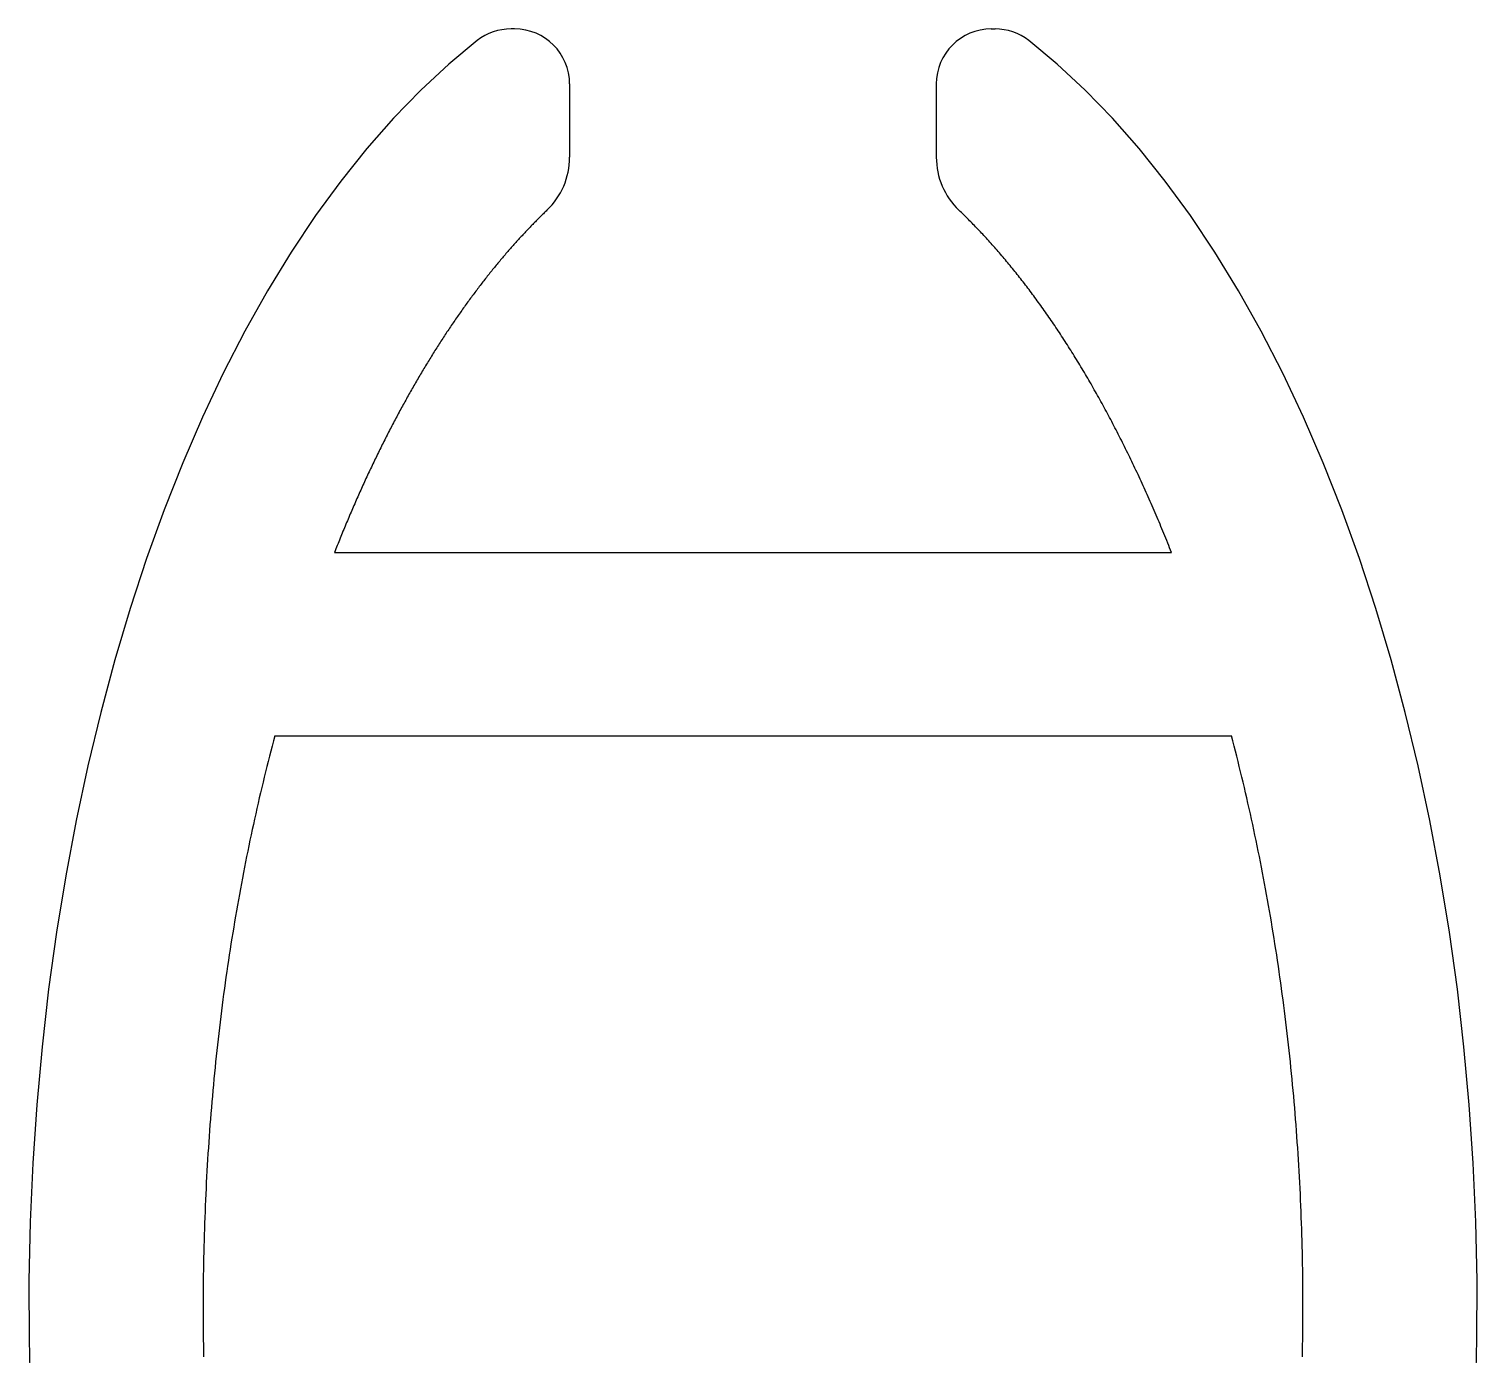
# Model space of a CAD drawing. Extents: x 73.6 to 81.5, y 22.6 to 37.
# Drawn here: x 73.64 to 81.54, y 29.81 to 37.03 of the extents above; entities that cross this region are included whole.
import ezdxf

# ---------------------------------------------------------------- set-up
doc = ezdxf.new("R2010")
doc.units = 0
doc.layers.get('0').update_dxf_attribs({"linetype": 'CONTINUOUS'})

msp = doc.modelspace()

# ---------------------------------------------------------------- linework, layer by layer
at = {"color": 0}
for p, q in [((76.0878, 36.9702), (75.9323, 36.8414)), ((76.292, 37.0335), (76.2723, 37.0335)), ((78.892, 37.0335), (78.9123, 37.0335)), ((79.2522, 36.8414), (79.0967, 36.9702)), ((75.9323, 36.8414), (75.7798, 36.7002)), ((79.4047, 36.7002), (79.2522, 36.8414)), ((76.592, 36.7335), (76.592, 36.3335)), ((78.592, 36.7335), (78.592, 36.334)), ((75.7798, 36.7002), (75.6307, 36.5467)), ((79.5538, 36.5467), (79.4047, 36.7002)), ((75.6307, 36.5467), (75.4852, 36.3812)), ((79.6994, 36.3812), (79.5538, 36.5467)), ((75.4852, 36.3812), (75.3436, 36.204)), ((79.841, 36.204), (79.6994, 36.3812)), ((75.3436, 36.204), (75.2061, 36.0155)), ((79.9784, 36.0155), (79.841, 36.204)), ((76.4442, 36.0209), (76.4393, 36.0162)), ((76.449, 36.0257), (76.4442, 36.0209)), ((76.4539, 36.0304), (76.449, 36.0257)), ((76.4587, 36.0351), (76.4539, 36.0304)), ((76.4636, 36.0397), (76.4587, 36.0351)), ((76.4684, 36.0444), (76.4636, 36.0397)), ((78.7221, 36.0386), (78.7156, 36.0449)), ((78.7286, 36.0324), (78.7221, 36.0386)), ((78.7351, 36.0261), (78.7286, 36.0324)), ((78.7416, 36.0198), (78.7351, 36.0261)), ((78.748, 36.0134), (78.7416, 36.0198)), ((75.2061, 36.0155), (75.073, 35.8159)), ((76.3664, 35.9421), (76.3615, 35.937)), ((76.3712, 35.9472), (76.3664, 35.9421)), ((76.3761, 35.9523), (76.3712, 35.9472)), ((76.381, 35.9573), (76.3761, 35.9523)), ((76.3858, 35.9623), (76.381, 35.9573)), ((76.3907, 35.9674), (76.3858, 35.9623)), ((76.3956, 35.9723), (76.3907, 35.9674)), ((76.4004, 35.9773), (76.3956, 35.9723)), ((76.4053, 35.9822), (76.4004, 35.9773)), ((76.4102, 35.9871), (76.4053, 35.9822)), ((76.415, 35.992), (76.4102, 35.9871)), ((76.4199, 35.9969), (76.415, 35.992)), ((76.4247, 36.0017), (76.4199, 35.9969)), ((76.4296, 36.0066), (76.4247, 36.0017)), ((76.4345, 36.0114), (76.4296, 36.0066)), ((76.4393, 36.0162), (76.4345, 36.0114)), ((78.7545, 36.007), (78.748, 36.0134)), ((78.761, 36.0005), (78.7545, 36.007)), ((78.7675, 35.9941), (78.761, 36.0005)), ((78.774, 35.9875), (78.7675, 35.9941)), ((78.7805, 35.981), (78.774, 35.9875)), ((78.787, 35.9744), (78.7805, 35.981)), ((78.7935, 35.9677), (78.787, 35.9744)), ((78.8, 35.961), (78.7935, 35.9677)), ((78.8065, 35.9543), (78.8, 35.961)), ((78.813, 35.9476), (78.8065, 35.9543)), ((78.8195, 35.9408), (78.813, 35.9476)), ((78.826, 35.9339), (78.8195, 35.9408)), ((80.1115, 35.8159), (79.9784, 36.0155)), ((76.2933, 35.8632), (76.2885, 35.8577)), ((76.2982, 35.8686), (76.2933, 35.8632)), ((76.3031, 35.874), (76.2982, 35.8686)), ((76.3079, 35.8793), (76.3031, 35.874)), ((76.3128, 35.8847), (76.3079, 35.8793)), ((76.3177, 35.89), (76.3128, 35.8847)), ((76.3225, 35.8953), (76.3177, 35.89)), ((76.3274, 35.9006), (76.3225, 35.8953)), ((76.3323, 35.9059), (76.3274, 35.9006)), ((76.3371, 35.9111), (76.3323, 35.9059)), ((76.342, 35.9163), (76.3371, 35.9111)), ((76.3469, 35.9215), (76.342, 35.9163)), ((76.3518, 35.9267), (76.3469, 35.9215)), ((76.3566, 35.9319), (76.3518, 35.9267)), ((76.3615, 35.937), (76.3566, 35.9319)), ((78.8325, 35.9271), (78.826, 35.9339)), ((78.839, 35.9201), (78.8325, 35.9271)), ((78.8455, 35.9132), (78.839, 35.9201)), ((78.852, 35.9062), (78.8455, 35.9132)), ((78.8585, 35.8992), (78.852, 35.9062)), ((78.865, 35.8921), (78.8585, 35.8992)), ((78.8715, 35.885), (78.865, 35.8921)), ((78.878, 35.8778), (78.8715, 35.885)), ((78.8845, 35.8706), (78.878, 35.8778)), ((78.891, 35.8634), (78.8845, 35.8706)), ((78.8975, 35.8561), (78.891, 35.8634)), ((75.073, 35.8159), (74.9446, 35.6058)), ((76.2252, 35.785), (76.2204, 35.7793)), ((76.2301, 35.7907), (76.2252, 35.785)), ((76.235, 35.7964), (76.2301, 35.7907)), ((76.2398, 35.8021), (76.235, 35.7964)), ((76.2447, 35.8078), (76.2398, 35.8021)), ((76.2495, 35.8134), (76.2447, 35.8078)), ((76.2544, 35.819), (76.2495, 35.8134)), ((76.2593, 35.8246), (76.2544, 35.819)), ((76.2641, 35.8302), (76.2593, 35.8246)), ((76.269, 35.8357), (76.2641, 35.8302)), ((76.2739, 35.8413), (76.269, 35.8357)), ((76.2787, 35.8468), (76.2739, 35.8413)), ((76.2836, 35.8523), (76.2787, 35.8468)), ((76.2885, 35.8577), (76.2836, 35.8523)), ((78.904, 35.8488), (78.8975, 35.8561)), ((78.9105, 35.8415), (78.904, 35.8488)), ((78.917, 35.8341), (78.9105, 35.8415)), ((78.9235, 35.8267), (78.917, 35.8341)), ((78.93, 35.8192), (78.9235, 35.8267)), ((78.9365, 35.8117), (78.93, 35.8192)), ((78.943, 35.8041), (78.9365, 35.8117)), ((78.9495, 35.7966), (78.943, 35.8041)), ((78.956, 35.7889), (78.9495, 35.7966)), ((78.9625, 35.7813), (78.956, 35.7889)), ((78.9689, 35.7736), (78.9625, 35.7813)), ((80.2399, 35.6058), (80.1115, 35.8159)), ((76.1574, 35.7026), (76.1525, 35.6965)), ((76.1622, 35.7086), (76.1574, 35.7026)), ((76.167, 35.7146), (76.1622, 35.7086)), ((76.1719, 35.7206), (76.167, 35.7146)), ((76.1767, 35.7266), (76.1719, 35.7206)), ((76.1816, 35.7325), (76.1767, 35.7266)), ((76.1864, 35.7384), (76.1816, 35.7325)), ((76.1913, 35.7443), (76.1864, 35.7384)), ((76.1961, 35.7502), (76.1913, 35.7443)), ((76.201, 35.7561), (76.1961, 35.7502)), ((76.2058, 35.7619), (76.201, 35.7561)), ((76.2107, 35.7677), (76.2058, 35.7619)), ((76.2155, 35.7735), (76.2107, 35.7677)), ((76.2204, 35.7793), (76.2155, 35.7735)), ((78.9754, 35.7659), (78.9689, 35.7736)), ((78.9819, 35.7581), (78.9754, 35.7659)), ((78.9884, 35.7503), (78.9819, 35.7581)), ((78.9949, 35.7424), (78.9884, 35.7503)), ((79.0013, 35.7345), (78.9949, 35.7424)), ((79.0078, 35.7266), (79.0013, 35.7345)), ((79.0143, 35.7186), (79.0078, 35.7266)), ((79.0208, 35.7106), (79.0143, 35.7186)), ((79.0272, 35.7025), (79.0208, 35.7106)), ((79.0337, 35.6945), (79.0272, 35.7025)), ((76.0994, 35.6285), (76.0946, 35.6222)), ((76.1042, 35.6348), (76.0994, 35.6285)), ((76.1091, 35.6411), (76.1042, 35.6348)), ((76.1139, 35.6473), (76.1091, 35.6411)), ((76.1187, 35.6535), (76.1139, 35.6473)), ((76.1235, 35.6597), (76.1187, 35.6535)), ((76.1283, 35.6659), (76.1235, 35.6597)), ((76.1332, 35.6721), (76.1283, 35.6659)), ((76.138, 35.6782), (76.1332, 35.6721)), ((76.1428, 35.6843), (76.138, 35.6782)), ((76.1477, 35.6904), (76.1428, 35.6843)), ((76.1525, 35.6965), (76.1477, 35.6904)), ((79.0401, 35.6863), (79.0337, 35.6945)), ((79.0466, 35.6782), (79.0401, 35.6863)), ((79.053, 35.67), (79.0466, 35.6782)), ((79.0595, 35.6617), (79.053, 35.67)), ((79.0659, 35.6534), (79.0595, 35.6617)), ((79.0724, 35.6451), (79.0659, 35.6534)), ((79.0788, 35.6367), (79.0724, 35.6451)), ((79.0852, 35.6283), (79.0788, 35.6367)), ((79.0917, 35.6199), (79.0852, 35.6283)), ((74.9446, 35.6058), (74.8211, 35.3854)), ((76.037, 35.5447), (76.0322, 35.5381)), ((76.0418, 35.5513), (76.037, 35.5447)), ((76.0466, 35.5578), (76.0418, 35.5513)), ((76.0514, 35.5644), (76.0466, 35.5578)), ((76.0562, 35.5709), (76.0514, 35.5644)), ((76.061, 35.5774), (76.0562, 35.5709)), ((76.0658, 35.5838), (76.061, 35.5774)), ((76.0706, 35.5903), (76.0658, 35.5838)), ((76.0754, 35.5967), (76.0706, 35.5903)), ((76.0802, 35.6031), (76.0754, 35.5967)), ((76.085, 35.6095), (76.0802, 35.6031)), ((76.0898, 35.6158), (76.085, 35.6095)), ((76.0946, 35.6222), (76.0898, 35.6158)), ((79.0981, 35.6114), (79.0917, 35.6199)), ((79.1045, 35.6029), (79.0981, 35.6114)), ((79.1109, 35.5943), (79.1045, 35.6029)), ((79.1174, 35.5857), (79.1109, 35.5943)), ((79.1238, 35.5771), (79.1174, 35.5857)), ((79.1302, 35.5684), (79.1238, 35.5771)), ((79.1366, 35.5597), (79.1302, 35.5684)), ((79.143, 35.551), (79.1366, 35.5597)), ((79.1493, 35.5422), (79.143, 35.551)), ((80.3634, 35.3854), (80.2399, 35.6058)), ((75.9846, 35.4709), (75.9798, 35.4641)), ((75.9893, 35.4778), (75.9846, 35.4709)), ((75.9941, 35.4845), (75.9893, 35.4778)), ((75.9988, 35.4913), (75.9941, 35.4845)), ((76.0036, 35.4981), (75.9988, 35.4913)), ((76.0084, 35.5048), (76.0036, 35.4981)), ((76.0131, 35.5115), (76.0084, 35.5048)), ((76.0179, 35.5182), (76.0131, 35.5115)), ((76.0227, 35.5248), (76.0179, 35.5182)), ((76.0274, 35.5315), (76.0227, 35.5248)), ((76.0322, 35.5381), (76.0274, 35.5315)), ((79.1557, 35.5333), (79.1493, 35.5422)), ((79.1621, 35.5245), (79.1557, 35.5333)), ((79.1685, 35.5156), (79.1621, 35.5245)), ((79.1748, 35.5066), (79.1685, 35.5156)), ((79.1812, 35.4976), (79.1748, 35.5066)), ((79.1875, 35.4886), (79.1812, 35.4976)), ((79.1939, 35.4796), (79.1875, 35.4886)), ((79.2002, 35.4705), (79.1939, 35.4796)), ((79.2066, 35.4613), (79.2002, 35.4705)), ((74.8211, 35.3854), (74.7027, 35.1551)), ((75.9278, 35.3876), (75.9231, 35.3805)), ((75.9325, 35.3946), (75.9278, 35.3876)), ((75.9372, 35.4017), (75.9325, 35.3946)), ((75.942, 35.4087), (75.9372, 35.4017)), ((75.9467, 35.4157), (75.942, 35.4087)), ((75.9514, 35.4227), (75.9467, 35.4157)), ((75.9561, 35.4296), (75.9514, 35.4227)), ((75.9609, 35.4366), (75.9561, 35.4296)), ((75.9656, 35.4435), (75.9609, 35.4366)), ((75.9703, 35.4504), (75.9656, 35.4435)), ((75.9751, 35.4573), (75.9703, 35.4504)), ((75.9798, 35.4641), (75.9751, 35.4573)), ((79.2129, 35.4522), (79.2066, 35.4613)), ((79.2192, 35.4429), (79.2129, 35.4522)), ((79.2255, 35.4337), (79.2192, 35.4429)), ((79.2318, 35.4244), (79.2255, 35.4337)), ((79.2381, 35.4151), (79.2318, 35.4244)), ((79.2444, 35.4057), (79.2381, 35.4151)), ((79.2507, 35.3963), (79.2444, 35.4057)), ((79.257, 35.3869), (79.2507, 35.3963)), ((79.2633, 35.3774), (79.257, 35.3869)), ((80.4818, 35.1551), (80.3634, 35.3854)), ((75.8763, 35.3085), (75.8716, 35.3012)), ((75.8809, 35.3158), (75.8763, 35.3085)), ((75.8856, 35.3231), (75.8809, 35.3158)), ((75.8903, 35.3303), (75.8856, 35.3231)), ((75.895, 35.3375), (75.8903, 35.3303)), ((75.8996, 35.3447), (75.895, 35.3375)), ((75.9043, 35.3519), (75.8996, 35.3447)), ((75.909, 35.3591), (75.9043, 35.3519)), ((75.9137, 35.3662), (75.909, 35.3591)), ((75.9184, 35.3734), (75.9137, 35.3662)), ((75.9231, 35.3805), (75.9184, 35.3734)), ((79.2696, 35.3679), (79.2633, 35.3774)), ((79.2758, 35.3583), (79.2696, 35.3679)), ((79.2821, 35.3487), (79.2758, 35.3583)), ((79.2883, 35.3391), (79.2821, 35.3487)), ((79.2946, 35.3295), (79.2883, 35.3391)), ((79.3008, 35.3198), (79.2946, 35.3295)), ((79.307, 35.31), (79.3008, 35.3198)), ((79.3132, 35.3002), (79.307, 35.31)), ((75.8298, 35.2345), (75.8252, 35.2269)), ((75.8344, 35.242), (75.8298, 35.2345)), ((75.8391, 35.2494), (75.8344, 35.242)), ((75.8437, 35.2569), (75.8391, 35.2494)), ((75.8483, 35.2643), (75.8437, 35.2569)), ((75.853, 35.2717), (75.8483, 35.2643)), ((75.8576, 35.2791), (75.853, 35.2717)), ((75.8623, 35.2865), (75.8576, 35.2791)), ((75.8669, 35.2938), (75.8623, 35.2865)), ((75.8716, 35.3012), (75.8669, 35.2938)), ((79.3194, 35.2904), (79.3132, 35.3002)), ((79.3256, 35.2806), (79.3194, 35.2904)), ((79.3318, 35.2707), (79.3256, 35.2806)), ((79.338, 35.2608), (79.3318, 35.2707)), ((79.3442, 35.2508), (79.338, 35.2608)), ((79.3504, 35.2408), (79.3442, 35.2508)), ((79.3565, 35.2308), (79.3504, 35.2408)), ((79.3627, 35.2208), (79.3565, 35.2308)), ((74.7027, 35.1551), (74.5897, 34.9154)), ((75.7793, 35.1507), (75.7747, 35.1429)), ((75.7838, 35.1584), (75.7793, 35.1507)), ((75.7884, 35.1661), (75.7838, 35.1584)), ((75.793, 35.1738), (75.7884, 35.1661)), ((75.7976, 35.1814), (75.793, 35.1738)), ((75.8022, 35.1891), (75.7976, 35.1814)), ((75.8068, 35.1967), (75.8022, 35.1891)), ((75.8114, 35.2043), (75.8068, 35.1967)), ((75.816, 35.2118), (75.8114, 35.2043)), ((75.8206, 35.2194), (75.816, 35.2118)), ((75.8252, 35.2269), (75.8206, 35.2194)), ((79.3689, 35.2107), (79.3627, 35.2208)), ((79.375, 35.2005), (79.3689, 35.2107)), ((79.3811, 35.1903), (79.375, 35.2005)), ((79.3872, 35.1801), (79.3811, 35.1903)), ((79.3934, 35.1699), (79.3872, 35.1801)), ((79.3995, 35.1596), (79.3934, 35.1699)), ((79.4056, 35.1493), (79.3995, 35.1596)), ((79.4117, 35.139), (79.4056, 35.1493)), ((80.5948, 34.9154), (80.4818, 35.1551)), ((75.7338, 35.0724), (75.7293, 35.0645)), ((75.7383, 35.0803), (75.7338, 35.0724)), ((75.7428, 35.0882), (75.7383, 35.0803)), ((75.7474, 35.0961), (75.7428, 35.0882)), ((75.7519, 35.104), (75.7474, 35.0961)), ((75.7565, 35.1118), (75.7519, 35.104)), ((75.761, 35.1196), (75.7565, 35.1118)), ((75.7656, 35.1274), (75.761, 35.1196)), ((75.7701, 35.1352), (75.7656, 35.1274)), ((75.7747, 35.1429), (75.7701, 35.1352)), ((79.4177, 35.1286), (79.4117, 35.139)), ((79.4238, 35.1182), (79.4177, 35.1286)), ((79.4299, 35.1077), (79.4238, 35.1182)), ((79.4359, 35.0972), (79.4299, 35.1077)), ((79.442, 35.0867), (79.4359, 35.0972)), ((79.448, 35.0761), (79.442, 35.0867)), ((79.454, 35.0655), (79.448, 35.0761)), ((75.6888, 34.9922), (75.6844, 34.9841)), ((75.6933, 35.0003), (75.6888, 34.9922)), ((75.6978, 35.0084), (75.6933, 35.0003)), ((75.7023, 35.0165), (75.6978, 35.0084)), ((75.7067, 35.0245), (75.7023, 35.0165)), ((75.7112, 35.0326), (75.7067, 35.0245)), ((75.7157, 35.0406), (75.7112, 35.0326)), ((75.7202, 35.0486), (75.7157, 35.0406)), ((75.7247, 35.0566), (75.7202, 35.0486)), ((75.7293, 35.0645), (75.7247, 35.0566)), ((79.4601, 35.0549), (79.454, 35.0655)), ((79.4661, 35.0442), (79.4601, 35.0549)), ((79.4721, 35.0335), (79.4661, 35.0442)), ((79.4781, 35.0228), (79.4721, 35.0335)), ((79.484, 35.012), (79.4781, 35.0228)), ((79.49, 35.0012), (79.484, 35.012)), ((79.496, 34.9904), (79.49, 35.0012)), ((79.5019, 34.9795), (79.496, 34.9904)), ((74.5897, 34.9154), (74.4822, 34.6668)), ((75.6488, 34.9184), (75.6444, 34.9101)), ((75.6533, 34.9267), (75.6488, 34.9184)), ((75.6577, 34.9349), (75.6533, 34.9267)), ((75.6621, 34.9432), (75.6577, 34.9349)), ((75.6666, 34.9514), (75.6621, 34.9432)), ((75.671, 34.9596), (75.6666, 34.9514)), ((75.6754, 34.9678), (75.671, 34.9596)), ((75.6799, 34.976), (75.6754, 34.9678)), ((75.6844, 34.9841), (75.6799, 34.976)), ((79.5079, 34.9686), (79.5019, 34.9795)), ((79.5138, 34.9577), (79.5079, 34.9686)), ((79.5197, 34.9467), (79.5138, 34.9577)), ((79.5256, 34.9357), (79.5197, 34.9467)), ((79.5315, 34.9247), (79.5256, 34.9357)), ((79.5374, 34.9136), (79.5315, 34.9247)), ((79.5433, 34.9025), (79.5374, 34.9136)), ((80.7024, 34.6668), (80.5948, 34.9154)), ((75.605, 34.8346), (75.6006, 34.8261)), ((75.6093, 34.843), (75.605, 34.8346)), ((75.6137, 34.8515), (75.6093, 34.843)), ((75.6181, 34.8599), (75.6137, 34.8515)), ((75.6224, 34.8683), (75.6181, 34.8599)), ((75.6268, 34.8767), (75.6224, 34.8683)), ((75.6312, 34.8851), (75.6268, 34.8767)), ((75.6356, 34.8934), (75.6312, 34.8851)), ((75.64, 34.9018), (75.6356, 34.8934)), ((75.6444, 34.9101), (75.64, 34.9018)), ((79.5492, 34.8914), (79.5433, 34.9025)), ((79.555, 34.8802), (79.5492, 34.8914)), ((79.5609, 34.869), (79.555, 34.8802)), ((79.5667, 34.8577), (79.5609, 34.869)), ((79.5726, 34.8465), (79.5667, 34.8577)), ((79.5784, 34.8351), (79.5726, 34.8465)), ((79.5842, 34.8238), (79.5784, 34.8351)), ((75.566, 34.7575), (75.5617, 34.7489)), ((75.5703, 34.7661), (75.566, 34.7575)), ((75.5746, 34.7748), (75.5703, 34.7661)), ((75.5789, 34.7834), (75.5746, 34.7748)), ((75.5832, 34.7919), (75.5789, 34.7834)), ((75.5876, 34.8005), (75.5832, 34.7919)), ((75.5919, 34.809), (75.5876, 34.8005)), ((75.5963, 34.8176), (75.5919, 34.809)), ((75.6006, 34.8261), (75.5963, 34.8176)), ((79.59, 34.8124), (79.5842, 34.8238)), ((79.5958, 34.801), (79.59, 34.8124)), ((79.6016, 34.7896), (79.5958, 34.801)), ((79.6073, 34.7781), (79.6016, 34.7896)), ((79.6131, 34.7666), (79.6073, 34.7781)), ((79.6188, 34.7551), (79.6131, 34.7666)), ((79.6246, 34.7435), (79.6188, 34.7551)), ((75.5276, 34.679), (75.5233, 34.6701)), ((75.5318, 34.6878), (75.5276, 34.679)), ((75.536, 34.6965), (75.5318, 34.6878)), ((75.5403, 34.7053), (75.536, 34.6965)), ((75.5446, 34.7141), (75.5403, 34.7053)), ((75.5488, 34.7228), (75.5446, 34.7141)), ((75.5531, 34.7315), (75.5488, 34.7228)), ((75.5574, 34.7402), (75.5531, 34.7315)), ((75.5617, 34.7489), (75.5574, 34.7402)), ((79.6303, 34.7319), (79.6246, 34.7435)), ((79.636, 34.7203), (79.6303, 34.7319)), ((79.6417, 34.7086), (79.636, 34.7203)), ((79.6474, 34.6969), (79.6417, 34.7086)), ((79.6531, 34.6852), (79.6474, 34.6969)), ((79.6587, 34.6734), (79.6531, 34.6852)), ((74.4822, 34.6668), (74.3804, 34.4097)), ((75.4897, 34.5989), (75.4855, 34.59)), ((75.4938, 34.6079), (75.4897, 34.5989)), ((75.498, 34.6168), (75.4938, 34.6079)), ((75.5022, 34.6258), (75.498, 34.6168)), ((75.5064, 34.6347), (75.5022, 34.6258)), ((75.5106, 34.6436), (75.5064, 34.6347)), ((75.5149, 34.6524), (75.5106, 34.6436)), ((75.5191, 34.6613), (75.5149, 34.6524)), ((75.5233, 34.6701), (75.5191, 34.6613)), ((79.6644, 34.6616), (79.6587, 34.6734)), ((79.67, 34.6498), (79.6644, 34.6616)), ((79.6756, 34.6379), (79.67, 34.6498)), ((79.6813, 34.626), (79.6756, 34.6379)), ((79.6869, 34.6141), (79.6813, 34.626)), ((79.6925, 34.6022), (79.6869, 34.6141)), ((79.698, 34.5902), (79.6925, 34.6022)), ((80.8041, 34.4097), (80.7024, 34.6668)), ((75.4524, 34.5175), (75.4482, 34.5083)), ((75.4565, 34.5266), (75.4524, 34.5175)), ((75.4606, 34.5357), (75.4565, 34.5266)), ((75.4647, 34.5448), (75.4606, 34.5357)), ((75.4689, 34.5539), (75.4647, 34.5448)), ((75.473, 34.5629), (75.4689, 34.5539)), ((75.4772, 34.5719), (75.473, 34.5629)), ((75.4813, 34.581), (75.4772, 34.5719)), ((75.4855, 34.59), (75.4813, 34.581)), ((79.7036, 34.5782), (79.698, 34.5902)), ((79.7092, 34.5661), (79.7036, 34.5782)), ((79.7147, 34.554), (79.7092, 34.5661)), ((79.7202, 34.5419), (79.7147, 34.554)), ((79.7258, 34.5298), (79.7202, 34.5419)), ((79.7313, 34.5176), (79.7258, 34.5298)), ((79.7368, 34.5054), (79.7313, 34.5176)), ((75.4197, 34.4439), (75.4157, 34.4346)), ((75.4238, 34.4531), (75.4197, 34.4439)), ((75.4278, 34.4624), (75.4238, 34.4531)), ((75.4319, 34.4716), (75.4278, 34.4624)), ((75.436, 34.4808), (75.4319, 34.4716)), ((75.4401, 34.49), (75.436, 34.4808)), ((75.4441, 34.4992), (75.4401, 34.49)), ((75.4482, 34.5083), (75.4441, 34.4992)), ((79.7422, 34.4932), (79.7368, 34.5054)), ((79.7477, 34.4809), (79.7422, 34.4932)), ((79.7532, 34.4686), (79.7477, 34.4809)), ((79.7586, 34.4563), (79.7532, 34.4686)), ((79.764, 34.444), (79.7586, 34.4563)), ((79.7695, 34.4316), (79.764, 34.444)), ((74.3804, 34.4097), (74.2846, 34.1445)), ((75.3836, 34.3597), (75.3796, 34.3503)), ((75.3876, 34.3691), (75.3836, 34.3597)), ((75.3915, 34.3785), (75.3876, 34.3691)), ((75.3955, 34.3879), (75.3915, 34.3785)), ((75.3996, 34.3973), (75.3955, 34.3879)), ((75.4036, 34.4066), (75.3996, 34.3973)), ((75.4076, 34.416), (75.4036, 34.4066)), ((75.4116, 34.4253), (75.4076, 34.416)), ((75.4157, 34.4346), (75.4116, 34.4253)), ((79.7749, 34.4192), (79.7695, 34.4316)), ((79.7803, 34.4067), (79.7749, 34.4192)), ((79.7856, 34.3942), (79.7803, 34.4067)), ((79.791, 34.3817), (79.7856, 34.3942)), ((79.7963, 34.3692), (79.791, 34.3817)), ((79.8017, 34.3566), (79.7963, 34.3692)), ((80.8999, 34.1445), (80.8041, 34.4097)), ((75.352, 34.2838), (75.3481, 34.2742)), ((75.3559, 34.2933), (75.352, 34.2838)), ((75.3598, 34.3029), (75.3559, 34.2933)), ((75.3638, 34.3124), (75.3598, 34.3029)), ((75.3677, 34.3219), (75.3638, 34.3124)), ((75.3717, 34.3314), (75.3677, 34.3219)), ((75.3756, 34.3408), (75.3717, 34.3314)), ((75.3796, 34.3503), (75.3756, 34.3408)), ((79.807, 34.344), (79.8017, 34.3566)), ((79.8123, 34.3314), (79.807, 34.344)), ((79.8176, 34.3188), (79.8123, 34.3314)), ((79.8229, 34.3061), (79.8176, 34.3188)), ((79.8282, 34.2934), (79.8229, 34.3061)), ((79.8334, 34.2806), (79.8282, 34.2934)), ((79.8387, 34.2678), (79.8334, 34.2806)), ((75.3209, 34.2068), (75.3171, 34.1971)), ((75.3248, 34.2165), (75.3209, 34.2068)), ((75.3287, 34.2261), (75.3248, 34.2165)), ((75.3325, 34.2358), (75.3287, 34.2261)), ((75.3364, 34.2454), (75.3325, 34.2358)), ((75.3403, 34.255), (75.3364, 34.2454)), ((75.3442, 34.2646), (75.3403, 34.255)), ((75.3481, 34.2742), (75.3442, 34.2646)), ((79.8439, 34.255), (79.8387, 34.2678)), ((79.8491, 34.2422), (79.8439, 34.255)), ((79.8543, 34.2293), (79.8491, 34.2422)), ((79.8595, 34.2165), (79.8543, 34.2293)), ((79.8646, 34.2035), (79.8595, 34.2165)), ((79.8698, 34.1906), (79.8646, 34.2035)), ((74.2846, 34.1445), (74.1949, 33.8717)), ((75.3133, 34.1874), (75.3094, 34.1776)), ((75.3094, 34.1776), (79.8749, 34.1776)), ((75.3171, 34.1971), (75.3133, 34.1874)), ((79.8749, 34.1776), (79.8698, 34.1906)), ((80.9897, 33.8717), (80.8999, 34.1445)), ((74.1949, 33.8717), (74.1114, 33.5919)), ((81.0731, 33.5919), (80.9897, 33.8717)), ((74.1114, 33.5919), (74.0344, 33.3056)), ((81.1501, 33.3056), (81.0731, 33.5919)), ((74.0344, 33.3056), (73.964, 33.0133)), ((81.2206, 33.0133), (81.1501, 33.3056)), ((74.9838, 33.1776), (74.9764, 33.1498)), ((74.9838, 33.1776), (80.2016, 33.1776)), ((80.2089, 33.1498), (80.2016, 33.1776)), ((74.9691, 33.1219), (74.9618, 33.0939)), ((74.9764, 33.1498), (74.9691, 33.1219)), ((80.2162, 33.1218), (80.2089, 33.1498)), ((80.2235, 33.0938), (80.2162, 33.1218)), ((74.9475, 33.0377), (74.9404, 33.0095)), ((74.9546, 33.0658), (74.9475, 33.0377)), ((74.9618, 33.0939), (74.9546, 33.0658)), ((80.2306, 33.0658), (80.2235, 33.0938)), ((80.2377, 33.0376), (80.2306, 33.0658)), ((80.2448, 33.0094), (80.2377, 33.0376)), ((73.964, 33.0133), (73.9002, 32.7156)), ((74.9265, 32.9528), (74.9196, 32.9244)), ((74.9334, 32.9812), (74.9265, 32.9528)), ((74.9404, 33.0095), (74.9334, 32.9812)), ((80.2517, 32.9811), (80.2448, 33.0094)), ((80.2586, 32.9527), (80.2517, 32.9811)), ((80.2655, 32.9243), (80.2586, 32.9527)), ((81.2843, 32.7156), (81.2206, 33.0133)), ((74.9061, 32.8674), (74.8994, 32.8387)), ((74.9128, 32.8959), (74.9061, 32.8674)), ((74.9196, 32.9244), (74.9128, 32.8959)), ((80.2723, 32.8958), (80.2655, 32.9243)), ((80.279, 32.8672), (80.2723, 32.8958)), ((80.2856, 32.8386), (80.279, 32.8672)), ((74.8863, 32.7813), (74.8798, 32.7525)), ((74.8928, 32.8101), (74.8863, 32.7813)), ((74.8994, 32.8387), (74.8928, 32.8101)), ((80.2922, 32.8099), (80.2856, 32.8386)), ((80.2987, 32.7811), (80.2922, 32.8099)), ((80.3051, 32.7523), (80.2987, 32.7811)), ((73.9002, 32.7156), (73.8433, 32.4129)), ((74.8734, 32.7236), (74.8671, 32.6946)), ((74.8798, 32.7525), (74.8734, 32.7236)), ((80.3115, 32.7234), (80.3051, 32.7523)), ((80.3178, 32.6944), (80.3115, 32.7234)), ((81.3412, 32.4129), (81.2843, 32.7156)), ((74.8546, 32.6365), (74.8484, 32.6074)), ((74.8608, 32.6656), (74.8546, 32.6365)), ((74.8671, 32.6946), (74.8608, 32.6656)), ((80.3241, 32.6654), (80.3178, 32.6944)), ((80.3303, 32.6363), (80.3241, 32.6654)), ((80.3364, 32.6071), (80.3303, 32.6363)), ((74.8364, 32.5489), (74.8304, 32.5196)), ((74.8424, 32.5782), (74.8364, 32.5489)), ((74.8484, 32.6074), (74.8424, 32.5782)), ((80.3424, 32.5779), (80.3364, 32.6071)), ((80.3484, 32.5487), (80.3424, 32.5779)), ((80.3543, 32.5193), (80.3484, 32.5487)), ((74.8245, 32.4902), (74.8187, 32.4608)), ((74.8304, 32.5196), (74.8245, 32.4902)), ((80.3601, 32.4899), (80.3543, 32.5193)), ((80.3659, 32.4605), (80.3601, 32.4899)), ((73.8433, 32.4129), (73.7933, 32.1059)), ((74.8074, 32.4017), (74.8018, 32.3721)), ((74.813, 32.4313), (74.8074, 32.4017)), ((74.8187, 32.4608), (74.813, 32.4313)), ((80.3716, 32.431), (80.3659, 32.4605)), ((80.3772, 32.4014), (80.3716, 32.431)), ((80.3828, 32.3718), (80.3772, 32.4014)), ((81.3912, 32.1059), (81.3412, 32.4129)), ((74.7908, 32.3127), (74.7854, 32.283)), ((74.7962, 32.3425), (74.7908, 32.3127)), ((74.8018, 32.3721), (74.7962, 32.3425)), ((80.3883, 32.3421), (80.3828, 32.3718)), ((80.3937, 32.3123), (80.3883, 32.3421)), ((80.3991, 32.2826), (80.3937, 32.3123)), ((74.7801, 32.2531), (74.7749, 32.2232)), ((74.7854, 32.283), (74.7801, 32.2531)), ((80.4044, 32.2527), (80.3991, 32.2826)), ((80.4096, 32.2228), (80.4044, 32.2527)), ((74.7646, 32.1633), (74.7596, 32.1333)), ((74.7697, 32.1933), (74.7646, 32.1633)), ((74.7749, 32.2232), (74.7697, 32.1933)), ((80.4148, 32.1929), (80.4096, 32.2228)), ((80.4198, 32.1629), (80.4148, 32.1929)), ((80.4248, 32.1328), (80.4198, 32.1629)), ((73.7933, 32.1059), (73.7503, 31.7951)), ((74.7497, 32.073), (74.7449, 32.0428)), ((74.7546, 32.1032), (74.7497, 32.073)), ((74.7596, 32.1333), (74.7546, 32.1032)), ((80.4298, 32.1027), (80.4248, 32.1328)), ((80.4346, 32.0726), (80.4298, 32.1027)), ((80.4394, 32.0424), (80.4346, 32.0726)), ((81.4342, 31.7951), (81.3912, 32.1059)), ((74.7402, 32.0126), (74.7355, 31.9823)), ((74.7449, 32.0428), (74.7402, 32.0126)), ((80.4442, 32.0121), (80.4394, 32.0424)), ((80.4488, 31.9819), (80.4442, 32.0121)), ((74.7264, 31.9216), (74.722, 31.8912)), ((74.7309, 31.952), (74.7264, 31.9216)), ((74.7355, 31.9823), (74.7309, 31.952)), ((80.4534, 31.9515), (80.4488, 31.9819)), ((80.4579, 31.9211), (80.4534, 31.9515)), ((80.4624, 31.8907), (80.4579, 31.9211)), ((74.7176, 31.8607), (74.7133, 31.8302)), ((74.722, 31.8912), (74.7176, 31.8607)), ((80.4667, 31.8602), (80.4624, 31.8907)), ((80.471, 31.8297), (80.4667, 31.8602)), ((73.7503, 31.7951), (73.7145, 31.4811)), ((74.705, 31.7691), (74.7009, 31.7384)), ((74.7091, 31.7997), (74.705, 31.7691)), ((74.7133, 31.8302), (74.7091, 31.7997)), ((80.4752, 31.7992), (80.471, 31.8297)), ((80.4794, 31.7686), (80.4752, 31.7992)), ((80.4835, 31.7379), (80.4794, 31.7686)), ((81.4701, 31.4811), (81.4342, 31.7951)), ((74.693, 31.677), (74.6891, 31.6462)), ((74.6969, 31.7077), (74.693, 31.677)), ((74.7009, 31.7384), (74.6969, 31.7077)), ((80.4875, 31.7072), (80.4835, 31.7379)), ((80.4914, 31.6765), (80.4875, 31.7072)), ((80.4953, 31.6458), (80.4914, 31.6765)), ((74.6854, 31.6154), (74.6817, 31.5846)), ((74.6891, 31.6462), (74.6854, 31.6154)), ((80.4991, 31.615), (80.4953, 31.6458)), ((80.5028, 31.5841), (80.4991, 31.615)), ((74.6745, 31.5228), (74.671, 31.4919)), ((74.678, 31.5537), (74.6745, 31.5228)), ((74.6817, 31.5846), (74.678, 31.5537)), ((80.5064, 31.5533), (80.5028, 31.5841)), ((80.51, 31.5224), (80.5064, 31.5533)), ((80.5135, 31.4914), (80.51, 31.5224)), ((73.7145, 31.4811), (73.6857, 31.1644)), ((74.6676, 31.4609), (74.6643, 31.4299)), ((74.671, 31.4919), (74.6676, 31.4609)), ((80.5169, 31.4604), (80.5135, 31.4914)), ((80.5202, 31.4294), (80.5169, 31.4604)), ((81.4988, 31.1644), (81.4701, 31.4811)), ((74.6579, 31.3677), (74.6548, 31.3366)), ((74.6611, 31.3988), (74.6579, 31.3677)), ((74.6643, 31.4299), (74.6611, 31.3988)), ((80.5235, 31.3984), (80.5202, 31.4294)), ((80.5267, 31.3673), (80.5235, 31.3984)), ((80.5298, 31.3362), (80.5267, 31.3673)), ((74.6518, 31.3055), (74.6489, 31.2743)), ((74.6548, 31.3366), (74.6518, 31.3055)), ((80.5328, 31.3051), (80.5298, 31.3362)), ((80.5358, 31.2739), (80.5328, 31.3051)), ((74.6432, 31.2119), (74.6405, 31.1806)), ((74.646, 31.2431), (74.6432, 31.2119)), ((74.6489, 31.2743), (74.646, 31.2431)), ((80.5387, 31.2427), (80.5358, 31.2739)), ((80.5415, 31.2115), (80.5387, 31.2427)), ((80.5443, 31.1802), (80.5415, 31.2115)), ((73.6857, 31.1644), (73.6642, 30.8458)), ((74.6379, 31.1493), (74.6353, 31.118)), ((74.6405, 31.1806), (74.6379, 31.1493)), ((80.5469, 31.1489), (80.5443, 31.1802)), ((80.5495, 31.1176), (80.5469, 31.1489)), ((81.5203, 30.8458), (81.4988, 31.1644)), ((74.6304, 31.0553), (74.6281, 31.0239)), ((74.6328, 31.0867), (74.6304, 31.0553)), ((74.6353, 31.118), (74.6328, 31.0867)), ((80.552, 31.0863), (80.5495, 31.1176)), ((80.5544, 31.0549), (80.552, 31.0863)), ((80.5568, 31.0235), (80.5544, 31.0549)), ((74.6258, 30.9925), (74.6236, 30.9611)), ((74.6281, 31.0239), (74.6258, 30.9925)), ((80.5591, 30.9921), (80.5568, 31.0235)), ((80.5613, 30.9607), (80.5591, 30.9921)), ((74.6195, 30.8982), (74.6175, 30.8667)), ((74.6215, 30.9297), (74.6195, 30.8982)), ((74.6236, 30.9611), (74.6215, 30.9297)), ((80.5634, 30.9293), (80.5613, 30.9607)), ((80.5655, 30.8978), (80.5634, 30.9293)), ((80.5674, 30.8663), (80.5655, 30.8978)), ((73.6642, 30.8458), (73.65, 30.5256)), ((74.6156, 30.8352), (74.6138, 30.8037)), ((74.6175, 30.8667), (74.6156, 30.8352)), ((80.5693, 30.8348), (80.5674, 30.8663)), ((80.5712, 30.8033), (80.5693, 30.8348)), ((81.5345, 30.5256), (81.5203, 30.8458)), ((74.6104, 30.7405), (74.6088, 30.709)), ((74.6121, 30.7721), (74.6104, 30.7405)), ((74.6138, 30.8037), (74.6121, 30.7721)), ((80.5729, 30.7717), (80.5712, 30.8033)), ((80.5746, 30.7401), (80.5729, 30.7717)), ((80.5762, 30.7086), (80.5746, 30.7401)), ((74.6073, 30.6774), (74.6059, 30.6458)), ((74.6088, 30.709), (74.6073, 30.6774)), ((80.5777, 30.677), (80.5762, 30.7086)), ((80.5791, 30.6454), (80.5777, 30.677)), ((74.6033, 30.5825), (74.602, 30.5508)), ((74.6045, 30.6141), (74.6033, 30.5825)), ((74.6059, 30.6458), (74.6045, 30.6141)), ((80.5805, 30.6137), (80.5791, 30.6454)), ((80.5817, 30.5821), (80.5805, 30.6137)), ((80.583, 30.5504), (80.5817, 30.5821)), ((73.65, 30.5256), (73.643, 30.2046)), ((74.6009, 30.5192), (74.5999, 30.4875)), ((74.602, 30.5508), (74.6009, 30.5192)), ((80.5841, 30.5188), (80.583, 30.5504)), ((80.5851, 30.4871), (80.5841, 30.5188)), ((81.5415, 30.2046), (81.5345, 30.5256)), ((74.598, 30.4241), (74.5971, 30.3924)), ((74.5989, 30.4558), (74.598, 30.4241)), ((74.5999, 30.4875), (74.5989, 30.4558)), ((80.5861, 30.4554), (80.5851, 30.4871)), ((80.587, 30.4237), (80.5861, 30.4554)), ((80.5879, 30.392), (80.587, 30.4237)), ((74.5964, 30.3607), (74.5957, 30.329)), ((74.5971, 30.3924), (74.5964, 30.3607)), ((80.5886, 30.3603), (80.5879, 30.392)), ((80.5893, 30.3286), (80.5886, 30.3603)), ((74.5946, 30.2655), (74.5941, 30.2338)), ((74.5951, 30.2973), (74.5946, 30.2655)), ((74.5957, 30.329), (74.5951, 30.2973)), ((80.5899, 30.2969), (80.5893, 30.3286)), ((80.5904, 30.2651), (80.5899, 30.2969)), ((80.5909, 30.2334), (80.5904, 30.2651)), ((73.643, 30.2046), (73.6434, 29.8834)), ((74.5937, 30.2021), (74.5934, 30.1703)), ((74.5941, 30.2338), (74.5937, 30.2021)), ((80.5912, 30.2017), (80.5909, 30.2334)), ((80.5915, 30.1699), (80.5912, 30.2017)), ((81.5412, 29.8834), (81.5415, 30.2046)), ((74.5931, 30.1068), (74.593, 30.0751)), ((74.5932, 30.1386), (74.5931, 30.1068)), ((74.5934, 30.1703), (74.5932, 30.1386)), ((80.5917, 30.1382), (80.5915, 30.1699)), ((80.5919, 30.1064), (80.5917, 30.1382)), ((80.5919, 30.0747), (80.5919, 30.1064)), ((74.593, 30.0751), (74.593, 30.0433)), ((74.593, 30.0433), (74.593, 30.0116)), ((80.5919, 30.0429), (80.5919, 30.0747)), ((80.5919, 30.0112), (80.5919, 30.0429)), ((74.593, 30.0116), (74.5932, 29.9798)), ((74.5932, 29.9798), (74.5934, 29.9481)), ((74.5934, 29.9481), (74.5937, 29.9163)), ((80.5911, 29.9159), (80.5915, 29.9477)), ((80.5915, 29.9477), (80.5917, 29.9794)), ((80.5917, 29.9794), (80.5919, 30.0112)), ((73.6434, 29.8834), (73.651, 29.5624)), ((74.5937, 29.9163), (74.5941, 29.8846)), ((74.5941, 29.8846), (74.5945, 29.8529)), ((80.5903, 29.8525), (80.5908, 29.8842)), ((80.5908, 29.8842), (80.5911, 29.9159)), ((81.5336, 29.5624), (81.5412, 29.8834)), ((74.5945, 29.8529), (74.5951, 29.8211)), ((74.5951, 29.8211), (74.5957, 29.7894)), ((80.5891, 29.789), (80.5898, 29.8207)), ((80.5898, 29.8207), (80.5903, 29.8525))]:
    msp.add_line(p, q, dxfattribs=at)
for centre, radius, start, end in [((76.2723, 36.7335), 0.3, 90, 127.93665), ((76.292, 36.7335), 0.3, 0, 90), ((78.892, 36.7335), 0.3, 90, 180), ((78.9123, 36.7335), 0.3, 52.06335, 90), ((76.192, 36.3335), 0.4, 313.71951, 0), ((78.992, 36.334), 0.4, 180, 226.29629)]:
    msp.add_arc(centre, radius, start, end, dxfattribs=at)

doc.saveas('drawing.dxf')
